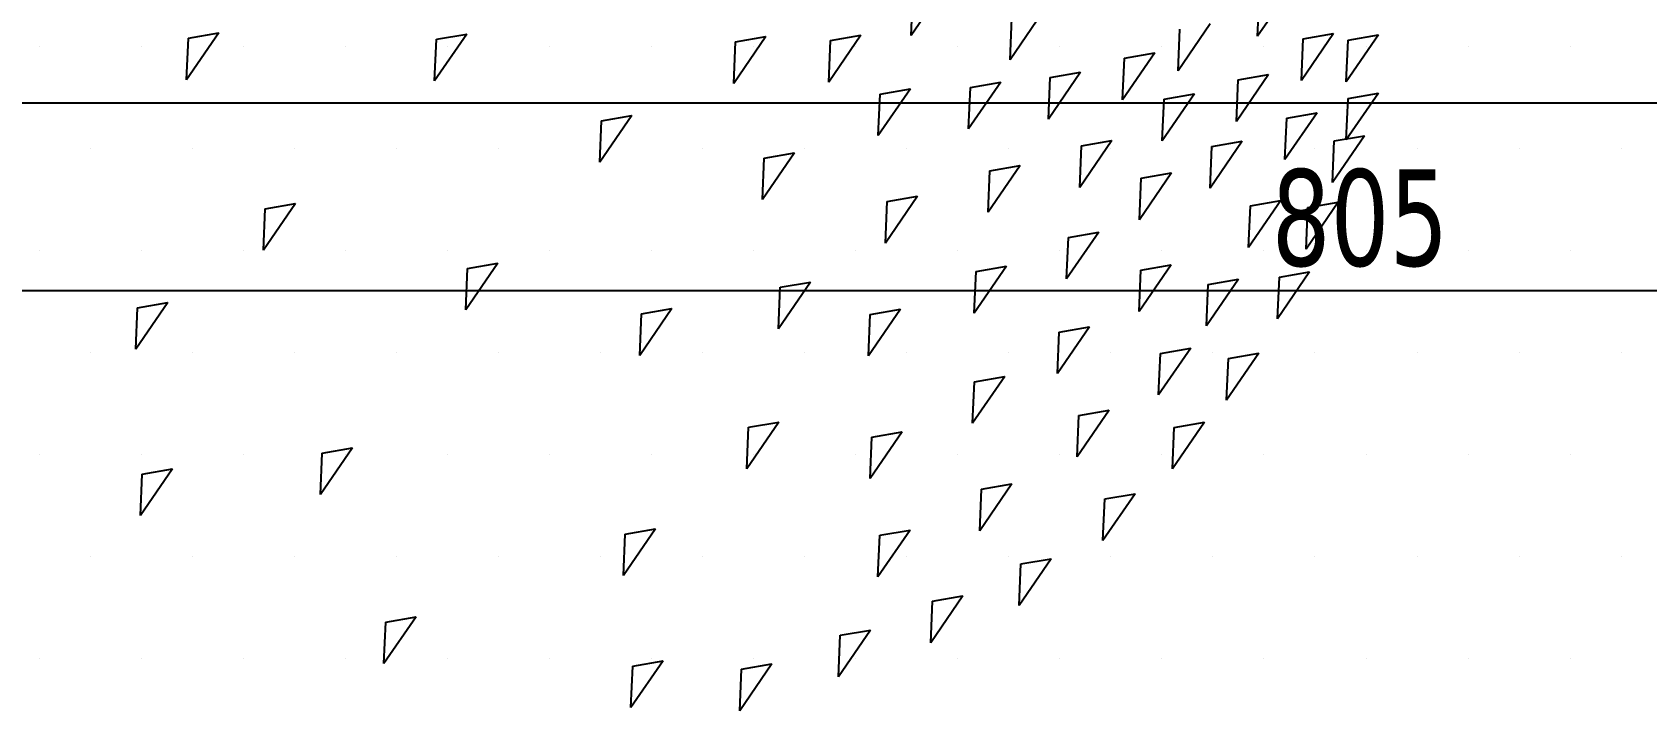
# Model space of a CAD drawing. Header units: millimetres. Extents: x 43168.9 to 43194.6, y -25545.1 to -25543.4.
# Drawn here: x 43172.0438 to 43172.1041, y -25543.7756 to -25543.7503 of the extents above; entities that cross this region are included whole.
import ezdxf

# ---------------------------------------------------------------- set-up
doc = ezdxf.new("R2010")
doc.units = ezdxf.units.MM
doc.header["$LTSCALE"] = 200
doc.layers.add('agac_sgh', color=7, linetype='Continuous', true_color=0x244700)
doc.layers.add('cim_sgh', color=7, linetype='Continuous', true_color=0x248f00)
doc.layers.add('olcudis_sgh', color=185, linetype='Continuous')
doc.styles.add('dim', font='VERDANA.TTF', dxfattribs={"width": 0.7})

msp = doc.modelspace()

# ---------------------------------------------------------------- linework, layer by layer
at = {"layer": 'agac_sgh', "color": 0}
for p, q in [((43172.077841, -25543.748652), (43172.076642, -25543.750397)), ((43172.076642, -25543.750397), (43172.076709, -25543.748848)), ((43172.09077, -25543.748684), (43172.089571, -25543.750429)), ((43172.089571, -25543.750429), (43172.089638, -25543.74888)), ((43172.081526, -25543.74956), (43172.080327, -25543.751305)), ((43172.050793, -25543.750308), (43172.049594, -25543.752054)), ((43172.049661, -25543.750504), (43172.050793, -25543.750308)), ((43172.080327, -25543.751305), (43172.080394, -25543.749756)), ((43172.087802, -25543.74997), (43172.086603, -25543.751716)), ((43172.086603, -25543.751716), (43172.08667, -25543.750166)), ((43172.049594, -25543.752054), (43172.049661, -25543.750504)), ((43172.060049, -25543.750348), (43172.05885, -25543.752093)), ((43172.05885, -25543.752093), (43172.058917, -25543.750544)), ((43172.058917, -25543.750544), (43172.060049, -25543.750348)), ((43172.071217, -25543.750443), (43172.070018, -25543.752188)), ((43172.070018, -25543.752188), (43172.070085, -25543.750639)), ((43172.070085, -25543.750639), (43172.071217, -25543.750443)), ((43172.07476, -25543.750393), (43172.073561, -25543.752139)), ((43172.073561, -25543.752139), (43172.073628, -25543.750589)), ((43172.073628, -25543.750589), (43172.07476, -25543.750393)), ((43172.092405, -25543.750333), (43172.091206, -25543.752078)), ((43172.091206, -25543.752078), (43172.091273, -25543.750529)), ((43172.091273, -25543.750529), (43172.092405, -25543.750333)), ((43172.094077, -25543.750381), (43172.092878, -25543.752127)), ((43172.092878, -25543.752127), (43172.092945, -25543.750577)), ((43172.092945, -25543.750577), (43172.094077, -25543.750381)), ((43172.085727, -25543.751054), (43172.084527, -25543.7528)), ((43172.084527, -25543.7528), (43172.084595, -25543.75125)), ((43172.084595, -25543.75125), (43172.085727, -25543.751054)), ((43172.08296, -25543.751775), (43172.081761, -25543.75352)), ((43172.081761, -25543.75352), (43172.081828, -25543.751971)), ((43172.081828, -25543.751971), (43172.08296, -25543.751775)), ((43172.089977, -25543.751864), (43172.088778, -25543.753609)), ((43172.088778, -25543.753609), (43172.088846, -25543.75206)), ((43172.088846, -25543.75206), (43172.089977, -25543.751864)), ((43172.076608, -25543.752392), (43172.075409, -25543.754137)), ((43172.075409, -25543.754137), (43172.075477, -25543.752588)), ((43172.075477, -25543.752588), (43172.076608, -25543.752392)), ((43172.079979, -25543.752146), (43172.07878, -25543.753892)), ((43172.07878, -25543.753892), (43172.078847, -25543.752342)), ((43172.078847, -25543.752342), (43172.079979, -25543.752146)), ((43172.087211, -25543.752585), (43172.086012, -25543.75433)), ((43172.086079, -25543.752781), (43172.087211, -25543.752585)), ((43172.094077, -25543.752555), (43172.092878, -25543.7543)), ((43172.092946, -25543.752751), (43172.094077, -25543.752555)), ((43172.086012, -25543.75433), (43172.086079, -25543.752781)), ((43172.091788, -25543.753289), (43172.090589, -25543.755035)), ((43172.090657, -25543.753485), (43172.091788, -25543.753289)), ((43172.092878, -25543.7543), (43172.092946, -25543.752751)), ((43172.066212, -25543.753387), (43172.065013, -25543.755132)), ((43172.065013, -25543.755132), (43172.06508, -25543.753583)), ((43172.06508, -25543.753583), (43172.066212, -25543.753387)), ((43172.090589, -25543.755035), (43172.090657, -25543.753485)), ((43172.084129, -25543.754326), (43172.08293, -25543.756071)), ((43172.08293, -25543.756071), (43172.082997, -25543.754522)), ((43172.082997, -25543.754522), (43172.084129, -25543.754326)), ((43172.088997, -25543.754353), (43172.087797, -25543.756098)), ((43172.087865, -25543.754549), (43172.088997, -25543.754353)), ((43172.093562, -25543.754142), (43172.092363, -25543.755887)), ((43172.092363, -25543.755887), (43172.09243, -25543.754338)), ((43172.09243, -25543.754338), (43172.093562, -25543.754142)), ((43172.072282, -25543.754783), (43172.071083, -25543.756529)), ((43172.071083, -25543.756529), (43172.07115, -25543.754979)), ((43172.07115, -25543.754979), (43172.072282, -25543.754783)), ((43172.087797, -25543.756098), (43172.087865, -25543.754549)), ((43172.080709, -25543.755256), (43172.079509, -25543.757002)), ((43172.079509, -25543.757002), (43172.079577, -25543.755452)), ((43172.079577, -25543.755452), (43172.080709, -25543.755256)), ((43172.086355, -25543.755534), (43172.085156, -25543.75728)), ((43172.085156, -25543.75728), (43172.085224, -25543.75573)), ((43172.085224, -25543.75573), (43172.086355, -25543.755534)), ((43172.053662, -25543.756676), (43172.052463, -25543.758421)), ((43172.052463, -25543.758421), (43172.05253, -25543.756872)), ((43172.05253, -25543.756872), (43172.053662, -25543.756676)), ((43172.076873, -25543.756404), (43172.075674, -25543.758149)), ((43172.075674, -25543.758149), (43172.075741, -25543.7566)), ((43172.075741, -25543.7566), (43172.076873, -25543.756404)), ((43172.09043, -25543.756568), (43172.089231, -25543.758313)), ((43172.089231, -25543.758313), (43172.089298, -25543.756764)), ((43172.089298, -25543.756764), (43172.09043, -25543.756568)), ((43172.092581, -25543.75663), (43172.091382, -25543.758376)), ((43172.091382, -25543.758376), (43172.091449, -25543.756826)), ((43172.091449, -25543.756826), (43172.092581, -25543.75663)), ((43172.083639, -25543.757744), (43172.08244, -25543.759489)), ((43172.08244, -25543.759489), (43172.082507, -25543.75794)), ((43172.082507, -25543.75794), (43172.083639, -25543.757744)), ((43172.061215, -25543.758899), (43172.060016, -25543.760645)), ((43172.060016, -25543.760645), (43172.060084, -25543.759095)), ((43172.060084, -25543.759095), (43172.061215, -25543.758899)), ((43172.080193, -25543.759017), (43172.078994, -25543.760762)), ((43172.078994, -25543.760762), (43172.079061, -25543.759213)), ((43172.079061, -25543.759213), (43172.080193, -25543.759017)), ((43172.086343, -25543.758966), (43172.085144, -25543.760712)), ((43172.085144, -25543.760712), (43172.085211, -25543.759162)), ((43172.085211, -25543.759162), (43172.086343, -25543.758966)), ((43172.091512, -25543.759231), (43172.090313, -25543.760976)), ((43172.09038, -25543.759427), (43172.091512, -25543.759231)), ((43172.072886, -25543.759606), (43172.071687, -25543.761351)), ((43172.071687, -25543.761351), (43172.071754, -25543.759802)), ((43172.071754, -25543.759802), (43172.072886, -25543.759606)), ((43172.088858, -25543.759497), (43172.087659, -25543.761242)), ((43172.087659, -25543.761242), (43172.087726, -25543.759693)), ((43172.087726, -25543.759693), (43172.088858, -25543.759497)), ((43172.090313, -25543.760976), (43172.09038, -25543.759427)), ((43172.048896, -25543.760367), (43172.047697, -25543.762113)), ((43172.047697, -25543.762113), (43172.047765, -25543.760563)), ((43172.047765, -25543.760563), (43172.048896, -25543.760367)), ((43172.067704, -25543.7606), (43172.066505, -25543.762345)), ((43172.066505, -25543.762345), (43172.066572, -25543.760796)), ((43172.066572, -25543.760796), (43172.067704, -25543.7606)), ((43172.076244, -25543.760618), (43172.075045, -25543.762364)), ((43172.075045, -25543.762364), (43172.075112, -25543.760814)), ((43172.075112, -25543.760814), (43172.076244, -25543.760618)), ((43172.083299, -25543.761281), (43172.0821, -25543.763026)), ((43172.0821, -25543.763026), (43172.082168, -25543.761477)), ((43172.082168, -25543.761477), (43172.083299, -25543.761281)), ((43172.087072, -25543.762076), (43172.085873, -25543.763822)), ((43172.085873, -25543.763822), (43172.085941, -25543.762272)), ((43172.085941, -25543.762272), (43172.087072, -25543.762076)), ((43172.089613, -25543.762264), (43172.088414, -25543.76401)), ((43172.088481, -25543.76246), (43172.089613, -25543.762264)), ((43172.088414, -25543.76401), (43172.088481, -25543.76246)), ((43172.08013, -25543.763134), (43172.078931, -25543.764879)), ((43172.078931, -25543.764879), (43172.078998, -25543.76333)), ((43172.078998, -25543.76333), (43172.08013, -25543.763134)), ((43172.084029, -25543.764391), (43172.08283, -25543.766136)), ((43172.08283, -25543.766136), (43172.082897, -25543.764587)), ((43172.082897, -25543.764587), (43172.084029, -25543.764391)), ((43172.071704, -25543.764834), (43172.070505, -25543.76658)), ((43172.070505, -25543.76658), (43172.070572, -25543.76503)), ((43172.070572, -25543.76503), (43172.071704, -25543.764834)), ((43172.076307, -25543.765196), (43172.075108, -25543.766942)), ((43172.075108, -25543.766942), (43172.075175, -25543.765392)), ((43172.075175, -25543.765392), (43172.076307, -25543.765196)), ((43172.087588, -25543.764837), (43172.086389, -25543.766582)), ((43172.086389, -25543.766582), (43172.086456, -25543.765033)), ((43172.086456, -25543.765033), (43172.087588, -25543.764837)), ((43172.05579, -25543.765793), (43172.054591, -25543.767538)), ((43172.054591, -25543.767538), (43172.054658, -25543.765989)), ((43172.054658, -25543.765989), (43172.05579, -25543.765793)), ((43172.049066, -25543.76658), (43172.047867, -25543.768326)), ((43172.047934, -25543.766776), (43172.049066, -25543.76658)), ((43172.047867, -25543.768326), (43172.047934, -25543.766776)), ((43172.080394, -25543.767145), (43172.079195, -25543.768891)), ((43172.079262, -25543.767341), (43172.080394, -25543.767145)), ((43172.079195, -25543.768891), (43172.079262, -25543.767341)), ((43172.084997, -25543.767508), (43172.083798, -25543.769253)), ((43172.083798, -25543.769253), (43172.083865, -25543.767704)), ((43172.083865, -25543.767704), (43172.084997, -25543.767508)), ((43172.067101, -25543.768819), (43172.065902, -25543.770565)), ((43172.065969, -25543.769015), (43172.067101, -25543.768819)), ((43172.076596, -25543.768866), (43172.075397, -25543.770611)), ((43172.075464, -25543.769062), (43172.076596, -25543.768866)), ((43172.065902, -25543.770565), (43172.065969, -25543.769015)), ((43172.075397, -25543.770611), (43172.075464, -25543.769062)), ((43172.081866, -25543.769934), (43172.080667, -25543.771679)), ((43172.080667, -25543.771679), (43172.080734, -25543.77013)), ((43172.080734, -25543.77013), (43172.081866, -25543.769934)), ((43172.078571, -25543.771326), (43172.077372, -25543.773071)), ((43172.077439, -25543.771522), (43172.078571, -25543.771326)), ((43172.077372, -25543.773071), (43172.077439, -25543.771522)), ((43172.058159, -25543.772107), (43172.05696, -25543.773852)), ((43172.05696, -25543.773852), (43172.057027, -25543.772303)), ((43172.057027, -25543.772303), (43172.058159, -25543.772107)), ((43172.075125, -25543.772599), (43172.073926, -25543.774344)), ((43172.073993, -25543.772795), (43172.075125, -25543.772599)), ((43172.073926, -25543.774344), (43172.073993, -25543.772795)), ((43172.067378, -25543.773747), (43172.066179, -25543.775492)), ((43172.066246, -25543.773943), (43172.067378, -25543.773747)), ((43172.066179, -25543.775492), (43172.066246, -25543.773943)), ((43172.07144, -25543.773865), (43172.070241, -25543.77561)), ((43172.070241, -25543.77561), (43172.070308, -25543.774061)), ((43172.070308, -25543.774061), (43172.07144, -25543.773865))]:
    msp.add_line(p, q, dxfattribs=at)
at = {"layer": 'cim_sgh'}
for p, q in [((43172.044085, -25543.75081), (43172.044085, -25543.75081)), ((43172.047895, -25543.75081), (43172.047895, -25543.75081)), ((43172.051705, -25543.75081), (43172.051705, -25543.75081)), ((43172.055515, -25543.75081), (43172.055515, -25543.75081)), ((43172.059325, -25543.75081), (43172.059325, -25543.75081)), ((43172.063135, -25543.75081), (43172.063135, -25543.75081)), ((43172.066945, -25543.75081), (43172.066945, -25543.75081)), ((43172.070755, -25543.75081), (43172.070755, -25543.75081)), ((43172.074565, -25543.75081), (43172.074565, -25543.75081)), ((43172.078375, -25543.75081), (43172.078375, -25543.75081)), ((43172.082185, -25543.75081), (43172.082185, -25543.75081)), ((43172.085995, -25543.75081), (43172.085995, -25543.75081)), ((43172.089805, -25543.75081), (43172.089805, -25543.75081)), ((43172.093615, -25543.75081), (43172.093615, -25543.75081)), ((43172.097425, -25543.75081), (43172.097425, -25543.75081)), ((43172.101235, -25543.75081), (43172.101235, -25543.75081)), ((43172.04599, -25543.75462), (43172.04599, -25543.75462)), ((43172.0498, -25543.75462), (43172.0498, -25543.75462)), ((43172.05361, -25543.75462), (43172.05361, -25543.75462)), ((43172.05742, -25543.75462), (43172.05742, -25543.75462)), ((43172.06123, -25543.75462), (43172.06123, -25543.75462)), ((43172.06504, -25543.75462), (43172.06504, -25543.75462)), ((43172.06885, -25543.75462), (43172.06885, -25543.75462)), ((43172.07266, -25543.75462), (43172.07266, -25543.75462)), ((43172.07647, -25543.75462), (43172.07647, -25543.75462)), ((43172.08028, -25543.75462), (43172.08028, -25543.75462)), ((43172.08409, -25543.75462), (43172.08409, -25543.75462)), ((43172.0879, -25543.75462), (43172.0879, -25543.75462)), ((43172.09171, -25543.75462), (43172.09171, -25543.75462)), ((43172.09552, -25543.75462), (43172.09552, -25543.75462)), ((43172.09933, -25543.75462), (43172.09933, -25543.75462)), ((43172.10314, -25543.75462), (43172.10314, -25543.75462)), ((43172.044085, -25543.75843), (43172.044085, -25543.75843)), ((43172.047895, -25543.75843), (43172.047895, -25543.75843)), ((43172.051705, -25543.75843), (43172.051705, -25543.75843)), ((43172.055515, -25543.75843), (43172.055515, -25543.75843)), ((43172.059325, -25543.75843), (43172.059325, -25543.75843)), ((43172.063135, -25543.75843), (43172.063135, -25543.75843)), ((43172.066945, -25543.75843), (43172.066945, -25543.75843)), ((43172.070755, -25543.75843), (43172.070755, -25543.75843)), ((43172.074565, -25543.75843), (43172.074565, -25543.75843)), ((43172.078375, -25543.75843), (43172.078375, -25543.75843)), ((43172.082185, -25543.75843), (43172.082185, -25543.75843)), ((43172.085995, -25543.75843), (43172.085995, -25543.75843)), ((43172.089805, -25543.75843), (43172.089805, -25543.75843)), ((43172.093615, -25543.75843), (43172.093615, -25543.75843)), ((43172.097425, -25543.75843), (43172.097425, -25543.75843)), ((43172.101235, -25543.75843), (43172.101235, -25543.75843)), ((43172.04599, -25543.76224), (43172.04599, -25543.76224)), ((43172.0498, -25543.76224), (43172.0498, -25543.76224)), ((43172.05361, -25543.76224), (43172.05361, -25543.76224)), ((43172.05742, -25543.76224), (43172.05742, -25543.76224)), ((43172.06123, -25543.76224), (43172.06123, -25543.76224)), ((43172.06504, -25543.76224), (43172.06504, -25543.76224)), ((43172.06885, -25543.76224), (43172.06885, -25543.76224)), ((43172.07266, -25543.76224), (43172.07266, -25543.76224)), ((43172.07647, -25543.76224), (43172.07647, -25543.76224)), ((43172.08028, -25543.76224), (43172.08028, -25543.76224)), ((43172.08409, -25543.76224), (43172.08409, -25543.76224)), ((43172.0879, -25543.76224), (43172.0879, -25543.76224)), ((43172.09171, -25543.76224), (43172.09171, -25543.76224)), ((43172.09552, -25543.76224), (43172.09552, -25543.76224)), ((43172.09933, -25543.76224), (43172.09933, -25543.76224)), ((43172.10314, -25543.76224), (43172.10314, -25543.76224)), ((43172.044085, -25543.76605), (43172.044085, -25543.76605)), ((43172.047895, -25543.76605), (43172.047895, -25543.76605)), ((43172.051705, -25543.76605), (43172.051705, -25543.76605)), ((43172.055515, -25543.76605), (43172.055515, -25543.76605)), ((43172.059325, -25543.76605), (43172.059325, -25543.76605)), ((43172.063135, -25543.76605), (43172.063135, -25543.76605)), ((43172.066945, -25543.76605), (43172.066945, -25543.76605)), ((43172.070755, -25543.76605), (43172.070755, -25543.76605)), ((43172.074565, -25543.76605), (43172.074565, -25543.76605)), ((43172.078375, -25543.76605), (43172.078375, -25543.76605)), ((43172.082185, -25543.76605), (43172.082185, -25543.76605)), ((43172.085995, -25543.76605), (43172.085995, -25543.76605)), ((43172.089805, -25543.76605), (43172.089805, -25543.76605)), ((43172.093615, -25543.76605), (43172.093615, -25543.76605)), ((43172.097425, -25543.76605), (43172.097425, -25543.76605)), ((43172.101235, -25543.76605), (43172.101235, -25543.76605)), ((43172.04599, -25543.76986), (43172.04599, -25543.76986)), ((43172.0498, -25543.76986), (43172.0498, -25543.76986)), ((43172.05361, -25543.76986), (43172.05361, -25543.76986)), ((43172.05742, -25543.76986), (43172.05742, -25543.76986)), ((43172.06123, -25543.76986), (43172.06123, -25543.76986)), ((43172.06504, -25543.76986), (43172.06504, -25543.76986)), ((43172.06885, -25543.76986), (43172.06885, -25543.76986)), ((43172.07266, -25543.76986), (43172.07266, -25543.76986)), ((43172.07647, -25543.76986), (43172.07647, -25543.76986)), ((43172.08028, -25543.76986), (43172.08028, -25543.76986)), ((43172.08409, -25543.76986), (43172.08409, -25543.76986)), ((43172.0879, -25543.76986), (43172.0879, -25543.76986)), ((43172.09171, -25543.76986), (43172.09171, -25543.76986)), ((43172.09552, -25543.76986), (43172.09552, -25543.76986)), ((43172.09933, -25543.76986), (43172.09933, -25543.76986)), ((43172.10314, -25543.76986), (43172.10314, -25543.76986)), ((43172.044085, -25543.77367), (43172.044085, -25543.77367)), ((43172.047895, -25543.77367), (43172.047895, -25543.77367)), ((43172.051705, -25543.77367), (43172.051705, -25543.77367)), ((43172.055515, -25543.77367), (43172.055515, -25543.77367)), ((43172.059325, -25543.77367), (43172.059325, -25543.77367)), ((43172.063135, -25543.77367), (43172.063135, -25543.77367)), ((43172.066945, -25543.77367), (43172.066945, -25543.77367)), ((43172.070755, -25543.77367), (43172.070755, -25543.77367)), ((43172.074565, -25543.77367), (43172.074565, -25543.77367)), ((43172.078375, -25543.77367), (43172.078375, -25543.77367)), ((43172.082185, -25543.77367), (43172.082185, -25543.77367)), ((43172.085995, -25543.77367), (43172.085995, -25543.77367)), ((43172.089805, -25543.77367), (43172.089805, -25543.77367)), ((43172.093615, -25543.77367), (43172.093615, -25543.77367)), ((43172.097425, -25543.77367), (43172.097425, -25543.77367)), ((43172.101235, -25543.77367), (43172.101235, -25543.77367))]:
    msp.add_line(p, q, dxfattribs=at)
at = {"layer": 'olcudis_sgh'}
for p, q in [((43171.543629, -25543.752919), (43172.188129, -25543.752919)), ((43172.012629, -25543.759919), (43172.174129, -25543.759919))]:
    msp.add_line(p, q, dxfattribs=at)

# ---------------------------------------------------------------- texts
at = {"layer": 'olcudis_sgh', "color": 2, "style": 'dim', "width": 0.7}
msp.add_text('805', height=0.0036, dxfattribs=at).set_placement((43172.090093, -25543.758996))

doc.saveas('drawing.dxf')
